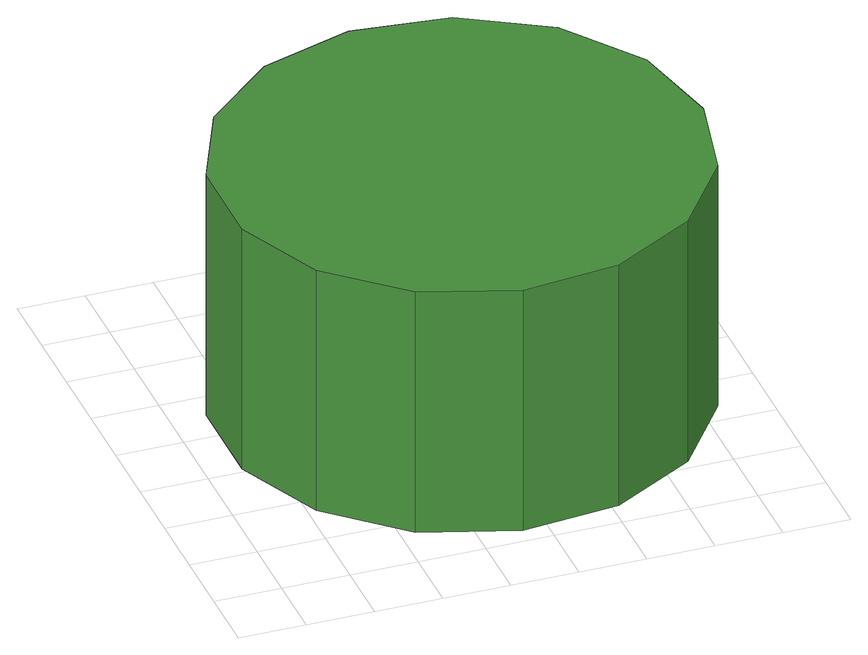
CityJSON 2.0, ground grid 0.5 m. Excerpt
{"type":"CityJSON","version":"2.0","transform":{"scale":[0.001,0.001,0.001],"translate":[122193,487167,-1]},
"CityObjects":{
"tree1":{"type":"SolitaryVegetationObject","attributes":{"function":"something"},"geometry":[{"type":"MultiSurface","lod":"1","boundaries":[[[0,1,2,3,4,5,6,7,8,9,10,11,12,13,14]],[[15,16,17,18,19,20,21,22,23,24,25,26,27,28,29]],[[0,29,28,1]],[[1,28,27,2]],[[2,27,26,3]],[[3,26,25,4]],[[4,25,24,5]],[[5,24,23,6]],[[6,23,22,7]],[[7,22,21,8]],[[8,21,20,9]],[[9,20,19,10]],[[10,19,18,11]],[[11,18,17,12]],[[12,17,16,13]],[[13,16,15,14]],[[14,15,29,0]]]}]}
},
"vertices":[
[3785,1906,2407],[3631,2630,2407],[3195,3230,2407],[2554,3600,2407],[1817,3677,2407],[1113,3448,2407],[563,2953,2407],[261,2276,2407],[261,1536,2407],[563,859,2407],[1113,363,2407],[1817,134,2407],[2554,212,2407],[3195,582,2407],[3631,1181,2407],[3631,1181,437],[3195,582,437],[2554,212,437],[1817,134,437],[1113,363,437],[563,859,437],[261,1536,437],[261,2276,437],[563,2953,437],[1113,3448,437],[1817,3677,437],[2554,3600,437],[3195,3230,437],[3631,2630,437],[3785,1906,437]
]}
